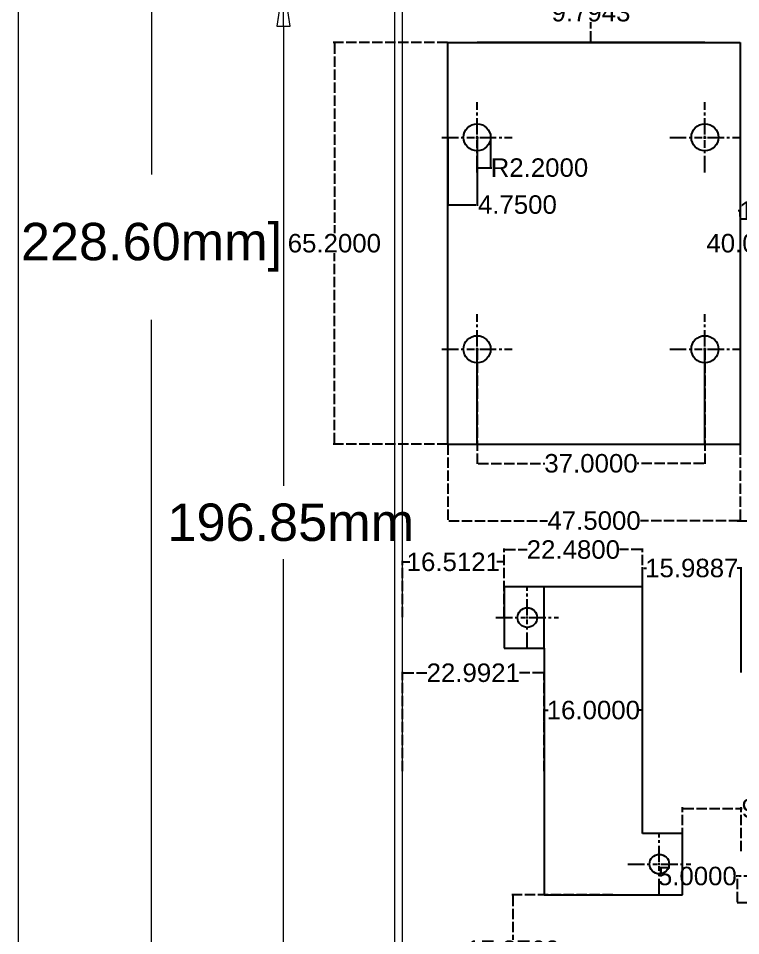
# Model space of a CAD drawing. Header units: millimetres. Extents: x 13 to 985, y 13 to 758.
# Drawn here: x 22.7 to 140, y 179.3 to 328.3 of the extents above; entities that cross this region are included whole.
import ezdxf

# ---------------------------------------------------------------- set-up
doc = ezdxf.new("R2010")
doc.units = ezdxf.units.MM
doc.header["$LTSCALE"] = 3.571429
doc.linetypes.add('ACAD_ISO02W100', pattern=[0.59, 0.47, -0.12])
doc.linetypes.add('CENTER2', pattern=[1.125, 0.75, -0.125, 0.125, -0.125])
for name, color, linetype, lineweight in [('Dimension (ANSI)', 7, 'Continuous', 9), ('Sketch Geometry (ANSI)', 7, 'Continuous', 9), ('Visible (ANSI)', 7, 'Continuous', 9)]:
    doc.layers.add(name, color=color, linetype=linetype, lineweight=lineweight)
doc.styles.add('Note Text (ANSI)', font='Arial.ttf')
doc.styles.get("Standard").update_dxf_attribs({"font": 'Arial.ttf'})
doc.dimstyles.new('Default - mm_inch (ANSI)', dxfattribs={"dimscale": 3.571429, "dimtxt": 1.7, "dimasz": 2, "dimexe": 3.175, "dimexo": 1, "dimgap": 0.8, "dimtad": 0, "dimtih": 1, "dimtoh": 1, "dimrnd": 1e-08, "dimzin": 4, "dimdsep": 46, "dimtxsty": 'Note Text (ANSI)', "dimblk": 'Filled-1', "dimcen": 0.09, "dimdle": 10, "dimclrd": 256, "dimclre": 256, "dimclrt": 256, "dimadec": 1, "dimazin": 0, "dimtfac": 1.176471, "dimtofl": 0, "dimtmove": 0, "dimatfit": 3, "dimfxl": 1, "dimtolj": 1, "dimtzin": 0, "dimlwd": -1, "dimlwe": -1, "dimarcsym": 0})
doc.dimstyles.get("Standard").update_dxf_attribs({"dimtxt": 3, "dimasz": 0.18, "dimexe": 0.18, "dimexo": 0.0625, "dimgap": 0.09, "dimtad": 0, "dimtih": 1, "dimtoh": 1, "dimdec": 4, "dimzin": 0, "dimdsep": 46, "dimtxsty": 'Standard', "dimcen": 0.09, "dimadec": 0, "dimazin": 0, "dimtfac": 1, "dimtdec": 4, "dimtofl": 0, "dimtmove": 0, "dimatfit": 3, "dimfxl": 1, "dimtolj": 1, "dimtzin": 0, "dimarcsym": 0})

# ---------------------------------------------------------------- blocks, each defined once
blk = doc.blocks.new('Borders Default Border')
at = {"layer": 'Sketch Geometry (ANSI)', "flags": 128}
blk.add_lwpolyline([(6.35, 6.35), (6.35, 209.55), (273.05, 209.55), (273.05, 6.35), (6.35, 6.35)], dxfattribs=at)
blk = doc.blocks.new('Filled-1')
at = {"color": 0}
for p, q in [((0, 0), (-1, 0.15)), ((-1, 0.15), (-1, -0.15)), ((-1, 0), (0, 0)), ((-1, -0.15), (0, 0))]:
    blk.add_line(p, q, dxfattribs=at)
at = {"color": 0, "flags": 128}
blk.add_lwpolyline([(-1, -0.15), (0, 0), (-1, 0.15), (-1, -0.15)], dxfattribs=at)
at = {"color": 0}
blk.add_solid([(-1, -0.15), (0, 0), (-1, 0.15), (-1, -0.15)], dxfattribs=at)
blk = doc.blocks.new('*D18')
at = {"layer": 'Defpoints', "color": 0, "transparency": 16777216}
for p in [(87.79, 350), (44.31, 121.4), (87.79, 121.4)]:
    blk.add_point(p, dxfattribs=at)
at = {"layer": 'Dimension (ANSI)', "transparency": 16777216}
for p, q in [((84.21, 350), (32.97, 350)), ((44.31, 342.86), (44.31, 302.91)), ((44.31, 128.55), (44.31, 279.29)), ((84.21, 121.4), (32.97, 121.4))]:
    blk.add_line(p, q, dxfattribs=at)
at = {"layer": 'Dimension (ANSI)', "transparency": 16777216, "xscale": 7.142857142857142, "yscale": 7.142857142857142, "zscale": 7.142857142857142}
for p, rotation in [((44.31, 350), 90), ((44.31, 121.4), 270)]:
    blk.add_blockref('Filled-1', p, dxfattribs=dict(at, rotation=rotation))
at = {"layer": 'Dimension (ANSI)', "transparency": 16777216, "insert": (44.31, 291.1), "char_height": 6.0714, "width": 27.893, "attachment_point": 5, "style": 'Note Text (ANSI)'}
blk.add_mtext('\\A1; 228.60mm]', dxfattribs=at)
blk = doc.blocks.new('*D28')
at = {"layer": 'Defpoints', "color": 0, "transparency": 16777216}
for p in [(87.79, 334.13), (65.75, 137.28), (87.79, 137.28)]:
    blk.add_point(p, dxfattribs=at)
at = {"layer": 'Dimension (ANSI)', "transparency": 16777216}
for p, q in [((84.21, 334.13), (54.42, 334.13)), ((65.75, 326.98), (65.75, 252.37)), ((65.75, 144.42), (65.75, 240.45)), ((84.21, 137.28), (54.42, 137.28))]:
    blk.add_line(p, q, dxfattribs=at)
at = {"layer": 'Dimension (ANSI)', "transparency": 16777216, "xscale": 7.142857142857142, "yscale": 7.142857142857142, "zscale": 7.142857142857142}
for p, rotation in [((65.75, 334.13), 90), ((65.75, 137.28), 270)]:
    blk.add_blockref('Filled-1', p, dxfattribs=dict(at, rotation=rotation))
at = {"layer": 'Dimension (ANSI)', "transparency": 16777216, "insert": (65.75, 246.41), "char_height": 6.0714, "attachment_point": 5, "style": 'Note Text (ANSI)'}
blk.add_mtext('\\A1; 196.85mm', dxfattribs=at)
blk = doc.blocks.new('*U50')
at = {"color": 0, "linetype": 'CENTER2', "transparency": 16777216}
for p, q in [((0, 0.3), (0, 5)), ((-5, 0), (-0.3, 0)), ((0.3, 0), (5, 0)), ((0, -5), (0, -0.3))]:
    blk.add_line(p, q, dxfattribs=at)
at = {"color": 0, "linetype": 'Continuous', "transparency": 16777216}
for p, q in [((-0.15, 0), (0.15, 0)), ((0, -0.15), (0, 0.15))]:
    blk.add_line(p, q, dxfattribs=at)
blk = doc.blocks.new('*U51')
at = {"color": 0, "linetype": 'CENTER2', "transparency": 16777216}
for p, q in [((0, 0.3), (0, 5)), ((-5, 0), (-0.3, 0)), ((0.3, 0), (5, 0)), ((0, -5), (0, -0.3))]:
    blk.add_line(p, q, dxfattribs=at)
at = {"color": 0, "linetype": 'Continuous', "transparency": 16777216}
for p, q in [((-0.15, 0), (0.15, 0)), ((0, -0.15), (0, 0.15))]:
    blk.add_line(p, q, dxfattribs=at)
blk = doc.blocks.new('*D55')
at = {"color": 0, "linetype": 'ACAD_ISO02W100', "lineweight": -2, "transparency": 16777216}
for p, q in [((92.37, 324.33), (73.82, 324.33)), ((74, 324.15), (74, 293.36)), ((74, 259.31), (74, 290.11)), ((92.37, 259.13), (73.82, 259.13))]:
    blk.add_line(p, q, dxfattribs=at)
at = {"color": 0, "linetype": 'ACAD_ISO02W100', "transparency": 16777216}
for points in [[(73.97, 324.15), (74.03, 324.15), (74, 324.33)], [(73.97, 259.31), (74.03, 259.31), (74, 259.13)]]:
    blk.add_solid(points, dxfattribs=at)
at = {"layer": 'Defpoints', "color": 0, "linetype": 'ACAD_ISO02W100', "transparency": 16777216}
for p in [(92.43, 324.33), (74, 259.13), (92.43, 259.13)]:
    blk.add_point(p, dxfattribs=at)
at = {"color": 0, "linetype": 'ACAD_ISO02W100', "transparency": 16777216, "insert": (74, 291.73), "char_height": 3, "attachment_point": 5}
blk.add_mtext('\\A1;65.2000', dxfattribs=at)
blk = doc.blocks.new('*D56')
at = {"color": 0, "linetype": 'ACAD_ISO02W100', "lineweight": -2, "transparency": 16777216}
for p, q in [((92.43, 259.07), (92.43, 246.52)), ((139.93, 259.07), (139.93, 246.52)), ((92.61, 246.7), (108.64, 246.7)), ((139.75, 246.7), (123.72, 246.7))]:
    blk.add_line(p, q, dxfattribs=at)
at = {"color": 0, "linetype": 'ACAD_ISO02W100', "transparency": 16777216}
for points in [[(92.61, 246.73), (92.61, 246.67), (92.43, 246.7)], [(139.75, 246.73), (139.75, 246.67), (139.93, 246.7)]]:
    blk.add_solid(points, dxfattribs=at)
at = {"layer": 'Defpoints', "color": 0, "linetype": 'ACAD_ISO02W100', "transparency": 16777216}
for p in [(92.43, 259.13), (139.93, 259.13), (139.93, 246.7)]:
    blk.add_point(p, dxfattribs=at)
at = {"color": 0, "linetype": 'ACAD_ISO02W100', "transparency": 16777216, "insert": (116.18, 246.7), "char_height": 3, "attachment_point": 5}
blk.add_mtext('\\A1;47.5000', dxfattribs=at)
blk = doc.blocks.new('*D57')
at = {"color": 0, "linetype": 'ACAD_ISO02W100', "lineweight": -2, "transparency": 16777216}
for p, q in [((97.18, 274.47), (97.18, 255.82)), ((134.18, 274.47), (134.18, 255.82)), ((97.36, 256), (108.2, 256)), ((134, 256), (123.16, 256))]:
    blk.add_line(p, q, dxfattribs=at)
at = {"color": 0, "linetype": 'ACAD_ISO02W100', "transparency": 16777216}
for points in [[(97.36, 256.03), (97.36, 255.97), (97.18, 256)], [(134, 256.03), (134, 255.97), (134.18, 256)]]:
    blk.add_solid(points, dxfattribs=at)
at = {"layer": 'Defpoints', "color": 0, "linetype": 'ACAD_ISO02W100', "transparency": 16777216}
for p in [(97.18, 274.53), (134.18, 274.53), (134.18, 256)]:
    blk.add_point(p, dxfattribs=at)
at = {"color": 0, "linetype": 'ACAD_ISO02W100', "transparency": 16777216, "insert": (115.68, 256), "char_height": 3, "attachment_point": 5}
blk.add_mtext('\\A1;37.0000', dxfattribs=at)
blk = doc.blocks.new('*U58')
at = {"color": 0, "linetype": 'CENTER2', "transparency": 16777216}
for p, q in [((0, 0.44), (0, 5.7)), ((-5.7, 0), (-0.44, 0)), ((0.44, 0), (5.7, 0)), ((0, -5.7), (0, -0.44))]:
    blk.add_line(p, q, dxfattribs=at)
at = {"color": 0, "linetype": 'Continuous', "transparency": 16777216}
for p, q in [((-0.22, 0), (0.22, 0)), ((0, -0.22), (0, 0.22))]:
    blk.add_line(p, q, dxfattribs=at)
blk = doc.blocks.new('*U59')
at = {"color": 0, "linetype": 'CENTER2', "transparency": 16777216}
for p, q in [((0, 0.44), (0, 5.7)), ((-5.7, 0), (-0.44, 0)), ((0.44, 0), (5.7, 0)), ((0, -5.7), (0, -0.44))]:
    blk.add_line(p, q, dxfattribs=at)
at = {"color": 0, "linetype": 'Continuous', "transparency": 16777216}
for p, q in [((-0.22, 0), (0.22, 0)), ((0, -0.22), (0, 0.22))]:
    blk.add_line(p, q, dxfattribs=at)
blk = doc.blocks.new('*U60')
at = {"color": 0, "linetype": 'CENTER2', "transparency": 16777216}
for p, q in [((0, 0.44), (0, 5.7)), ((-5.7, 0), (-0.44, 0)), ((0.44, 0), (5.7, 0)), ((0, -5.7), (0, -0.44))]:
    blk.add_line(p, q, dxfattribs=at)
at = {"color": 0, "linetype": 'Continuous', "transparency": 16777216}
for p, q in [((-0.22, 0), (0.22, 0)), ((0, -0.22), (0, 0.22))]:
    blk.add_line(p, q, dxfattribs=at)
blk = doc.blocks.new('*U61')
at = {"color": 0, "linetype": 'CENTER2', "transparency": 16777216}
for p, q in [((0, 0.44), (0, 5.7)), ((-5.7, 0), (-0.44, 0)), ((0.44, 0), (5.7, 0)), ((0, -5.7), (0, -0.44))]:
    blk.add_line(p, q, dxfattribs=at)
at = {"color": 0, "linetype": 'Continuous', "transparency": 16777216}
for p, q in [((-0.22, 0), (0.22, 0)), ((0, -0.22), (0, 0.22))]:
    blk.add_line(p, q, dxfattribs=at)
blk = doc.blocks.new('*D62')
at = {"color": 0, "lineweight": -2, "transparency": 16777216}
for p, q in [((97.18, 308.87), (97.18, 303.82)), ((99.38, 308.87), (99.38, 303.82)), ((97.36, 304), (99.2, 304)), ((99.38, 304), (99.56, 304))]:
    blk.add_line(p, q, dxfattribs=at)
at = {"color": 0, "transparency": 16777216}
for points in [[(97.36, 304.03), (97.36, 303.97), (97.18, 304)], [(99.2, 304.03), (99.2, 303.97), (99.38, 304)]]:
    blk.add_solid(points, dxfattribs=at)
at = {"layer": 'Defpoints', "color": 0, "transparency": 16777216}
for p in [(97.18, 308.93), (99.38, 308.93), (99.38, 304)]:
    blk.add_point(p, dxfattribs=at)
at = {"color": 0, "transparency": 16777216, "insert": (107.31, 304), "char_height": 3, "attachment_point": 5}
blk.add_mtext('\\A1;R2.2000', dxfattribs=at)
blk = doc.blocks.new('*D68')
at = {"color": 0, "linetype": 'ACAD_ISO02W100', "lineweight": -2, "transparency": 16777216}
for p, q in [((143.94, 311.75), (141.82, 311.75)), ((142, 311.57), (142, 293.36)), ((142, 271.9), (142, 290.11)), ((143.94, 271.72), (141.82, 271.72))]:
    blk.add_line(p, q, dxfattribs=at)
at = {"color": 0, "linetype": 'ACAD_ISO02W100', "transparency": 16777216}
for points in [[(141.97, 311.57), (142.03, 311.57), (142, 311.75)], [(141.97, 271.9), (142.03, 271.9), (142, 271.72)]]:
    blk.add_solid(points, dxfattribs=at)
at = {"layer": 'Defpoints', "color": 0, "linetype": 'ACAD_ISO02W100', "transparency": 16777216}
for p in [(144, 311.75), (142, 271.72), (144, 271.72)]:
    blk.add_point(p, dxfattribs=at)
at = {"color": 0, "linetype": 'ACAD_ISO02W100', "transparency": 16777216, "insert": (142, 291.73), "char_height": 3, "attachment_point": 5}
blk.add_mtext('\\A1;40.0300', dxfattribs=at)
blk = doc.blocks.new('*U77')
at = {"color": 0, "linetype": 'CENTER2', "transparency": 16777216}
for p, q in [((0, 0.318), (0, 5.09)), ((-5.09, 0), (-0.318, 0)), ((0.318, 0), (5.09, 0)), ((0, -5.09), (0, -0.318))]:
    blk.add_line(p, q, dxfattribs=at)
at = {"color": 0, "linetype": 'Continuous', "transparency": 16777216}
for p, q in [((-0.159, 0), (0.159, 0)), ((0, -0.159), (0, 0.159))]:
    blk.add_line(p, q, dxfattribs=at)
blk = doc.blocks.new('*U78')
at = {"color": 0, "linetype": 'CENTER2', "transparency": 16777216}
for p, q in [((0, 0.318), (0, 5.09)), ((-5.09, 0), (-0.318, 0)), ((0.318, 0), (5.09, 0)), ((0, -5.09), (0, -0.318))]:
    blk.add_line(p, q, dxfattribs=at)
at = {"color": 0, "linetype": 'Continuous', "transparency": 16777216}
for p, q in [((-0.159, 0), (0.159, 0)), ((0, -0.159), (0, 0.159))]:
    blk.add_line(p, q, dxfattribs=at)
blk = doc.blocks.new('*D85')
at = {"color": 0, "lineweight": -2, "transparency": 16777216}
for p, q in [((92.43, 308.87), (92.43, 297.82)), ((97.18, 308.87), (97.18, 297.82)), ((92.61, 298), (97, 298)), ((97.18, 298), (97.36, 298))]:
    blk.add_line(p, q, dxfattribs=at)
at = {"color": 0, "transparency": 16777216}
for points in [[(92.61, 298.03), (92.61, 297.97), (92.43, 298)], [(97, 298.03), (97, 297.97), (97.18, 298)]]:
    blk.add_solid(points, dxfattribs=at)
at = {"layer": 'Defpoints', "color": 0, "transparency": 16777216}
for p in [(92.43, 308.93), (97.18, 308.93), (97.18, 298)]:
    blk.add_point(p, dxfattribs=at)
at = {"color": 0, "transparency": 16777216, "insert": (103.73, 298), "char_height": 3, "attachment_point": 5}
blk.add_mtext('\\A1;4.7500', dxfattribs=at)
blk = doc.blocks.new('*D86')
at = {"color": 0, "linetype": 'ACAD_ISO02W100', "lineweight": -2, "transparency": 16777216}
for p, q in [((85.07, 206.04), (85.07, 222.18)), ((85.25, 222), (89.35, 222)), ((107.88, 222), (103.78, 222)), ((108.06, 206.04), (108.06, 222.18))]:
    blk.add_line(p, q, dxfattribs=at)
at = {"color": 0, "linetype": 'ACAD_ISO02W100', "transparency": 16777216}
for points in [[(85.25, 222.03), (85.25, 221.97), (85.07, 222)], [(107.88, 222.03), (107.88, 221.97), (108.06, 222)]]:
    blk.add_solid(points, dxfattribs=at)
at = {"layer": 'Defpoints', "color": 0, "linetype": 'ACAD_ISO02W100', "transparency": 16777216}
for p in [(85.07, 222), (85.07, 205.98), (108.06, 205.98)]:
    blk.add_point(p, dxfattribs=at)
at = {"color": 0, "linetype": 'ACAD_ISO02W100', "transparency": 16777216, "insert": (96.56, 222), "char_height": 3, "attachment_point": 5}
blk.add_mtext('\\A1;22.9921', dxfattribs=at)
blk = doc.blocks.new('*D87')
at = {"color": 0, "linetype": 'ACAD_ISO02W100', "lineweight": -2, "transparency": 16777216}
for p, q in [((119.24, 185.97), (102.82, 185.97)), ((103, 185.79), (103, 178.65)), ((103, 168.27), (103, 175.41)), ((119.24, 168.09), (102.82, 168.09))]:
    blk.add_line(p, q, dxfattribs=at)
at = {"color": 0, "linetype": 'ACAD_ISO02W100', "transparency": 16777216}
for points in [[(102.97, 185.79), (103.03, 185.79), (103, 185.97)], [(102.97, 168.27), (103.03, 168.27), (103, 168.09)]]:
    blk.add_solid(points, dxfattribs=at)
at = {"layer": 'Defpoints', "color": 0, "linetype": 'ACAD_ISO02W100', "transparency": 16777216}
for p in [(119.3, 185.97), (103, 168.09), (119.3, 168.09)]:
    blk.add_point(p, dxfattribs=at)
at = {"color": 0, "linetype": 'ACAD_ISO02W100', "transparency": 16777216, "insert": (103, 177.03), "char_height": 3, "attachment_point": 5}
blk.add_mtext('\\A1;17.8760', dxfattribs=at)
blk = doc.blocks.new('*D91')
at = {"color": 0, "lineweight": -2, "transparency": 16777216}
for p, q in [((124.06, 222.06), (124.06, 239.18)), ((124.24, 239), (124.71, 239)), ((139.87, 239), (139.4, 239)), ((140.05, 222.06), (140.05, 239.18))]:
    blk.add_line(p, q, dxfattribs=at)
at = {"color": 0, "transparency": 16777216}
for points in [[(124.24, 239.03), (124.24, 238.97), (124.06, 239)], [(139.87, 239.03), (139.87, 238.97), (140.05, 239)]]:
    blk.add_solid(points, dxfattribs=at)
at = {"layer": 'Defpoints', "color": 0, "transparency": 16777216}
for p in [(140.05, 239), (124.06, 222), (140.05, 222)]:
    blk.add_point(p, dxfattribs=at)
at = {"color": 0, "transparency": 16777216, "insert": (132.05, 239), "char_height": 3, "attachment_point": 5}
blk.add_mtext('\\A1;15.9887', dxfattribs=at)
blk = doc.blocks.new('*D92')
at = {"color": 0, "linetype": 'ACAD_ISO02W100', "lineweight": -2, "transparency": 16777216}
for p, q in [((96.52, 334.13), (115.86, 334.13)), ((115.68, 333.95), (115.68, 330.85)), ((115.68, 324.51), (115.68, 327.61)), ((97.24, 324.33), (115.86, 324.33))]:
    blk.add_line(p, q, dxfattribs=at)
at = {"color": 0, "linetype": 'ACAD_ISO02W100', "transparency": 16777216}
for points in [[(115.65, 333.95), (115.71, 333.95), (115.68, 334.13)], [(115.65, 324.51), (115.71, 324.51), (115.68, 324.33)]]:
    blk.add_solid(points, dxfattribs=at)
at = {"layer": 'Defpoints', "color": 0, "linetype": 'ACAD_ISO02W100', "transparency": 16777216}
for p in [(96.46, 334.13), (97.18, 324.33), (115.68, 324.33)]:
    blk.add_point(p, dxfattribs=at)
at = {"color": 0, "linetype": 'ACAD_ISO02W100', "transparency": 16777216, "insert": (115.68, 329.23), "char_height": 3, "attachment_point": 5}
blk.add_mtext('\\A1;9.7943', dxfattribs=at)
blk = doc.blocks.new('*D103')
at = {"color": 0, "linetype": 'ACAD_ISO02W100', "lineweight": -2, "transparency": 16777216}
for p, q in [((130.54, 193.06), (130.54, 200.18)), ((130.72, 200), (139.87, 200)), ((140.05, 193.06), (140.05, 200.18)), ((140.05, 200), (140.23, 200))]:
    blk.add_line(p, q, dxfattribs=at)
at = {"color": 0, "linetype": 'ACAD_ISO02W100', "transparency": 16777216}
for points in [[(130.72, 200.03), (130.72, 199.97), (130.54, 200)], [(139.87, 200.03), (139.87, 199.97), (140.05, 200)]]:
    blk.add_solid(points, dxfattribs=at)
at = {"layer": 'Defpoints', "color": 0, "linetype": 'ACAD_ISO02W100', "transparency": 16777216}
for p in [(140.05, 200), (130.54, 193), (140.05, 193)]:
    blk.add_point(p, dxfattribs=at)
at = {"color": 0, "linetype": 'ACAD_ISO02W100', "transparency": 16777216, "insert": (146.55, 200), "char_height": 3, "attachment_point": 5}
blk.add_mtext('\\A1;9.5087', dxfattribs=at)
blk = doc.blocks.new('*D104')
at = {"color": 0, "linetype": 'ACAD_ISO02W100', "lineweight": -2, "transparency": 16777216}
for p, q in [((85.07, 231.04), (85.07, 240.18)), ((85.25, 240), (86.27, 240)), ((101.4, 240), (100.38, 240)), ((101.58, 231.04), (101.58, 240.18))]:
    blk.add_line(p, q, dxfattribs=at)
at = {"color": 0, "linetype": 'ACAD_ISO02W100', "transparency": 16777216}
for points in [[(85.25, 240.03), (85.25, 239.97), (85.07, 240)], [(101.4, 240.03), (101.4, 239.97), (101.58, 240)]]:
    blk.add_solid(points, dxfattribs=at)
at = {"layer": 'Defpoints', "color": 0, "linetype": 'ACAD_ISO02W100', "transparency": 16777216}
for p in [(85.07, 240), (85.07, 230.98), (101.58, 230.98)]:
    blk.add_point(p, dxfattribs=at)
at = {"color": 0, "linetype": 'ACAD_ISO02W100', "transparency": 16777216, "insert": (93.32, 240), "char_height": 3, "attachment_point": 5}
blk.add_mtext('\\A1;16.5121', dxfattribs=at)
blk = doc.blocks.new('*D107')
at = {"color": 0, "linetype": 'ACAD_ISO02W100', "lineweight": -2, "transparency": 16777216}
for p, q in [((139.45, 184.77), (139.45, 189.18)), ((144.45, 184.77), (144.45, 189.18)), ((139.45, 189), (139.27, 189)), ((144.27, 189), (139.63, 189))]:
    blk.add_line(p, q, dxfattribs=at)
at = {"color": 0, "linetype": 'ACAD_ISO02W100', "transparency": 16777216}
for points in [[(139.63, 189.03), (139.63, 188.97), (139.45, 189)], [(144.27, 189.03), (144.27, 188.97), (144.45, 189)]]:
    blk.add_solid(points, dxfattribs=at)
at = {"layer": 'Defpoints', "color": 0, "linetype": 'ACAD_ISO02W100', "transparency": 16777216}
for p in [(139.45, 189), (139.45, 184.7), (144.45, 184.7)]:
    blk.add_point(p, dxfattribs=at)
at = {"color": 0, "linetype": 'ACAD_ISO02W100', "transparency": 16777216, "insert": (132.96, 189), "char_height": 3, "attachment_point": 5}
blk.add_mtext('\\A1;5.0000', dxfattribs=at)
blk = doc.blocks.new('*D108')
at = {"color": 0, "lineweight": -2, "transparency": 16777216}
for p, q in [((139.75, 297), (139.57, 297)), ((139.93, 296.06), (139.93, 297.18)), ((154.69, 296.06), (154.69, 297.18)), ((154.87, 297), (155.05, 297))]:
    blk.add_line(p, q, dxfattribs=at)
at = {"color": 0, "transparency": 16777216}
for points in [[(139.75, 297.03), (139.75, 296.97), (139.93, 297)], [(154.87, 297.03), (154.87, 296.97), (154.69, 297)]]:
    blk.add_solid(points, dxfattribs=at)
at = {"layer": 'Defpoints', "color": 0, "transparency": 16777216}
for p in [(154.69, 297), (139.93, 296), (154.69, 296)]:
    blk.add_point(p, dxfattribs=at)
at = {"color": 0, "transparency": 16777216, "insert": (147.31, 297), "char_height": 3, "attachment_point": 5}
blk.add_mtext('\\A1;14.7594', dxfattribs=at)
blk = doc.blocks.new('*D109')
at = {"color": 0, "lineweight": -2, "transparency": 16777216}
for p, q in [((108.06, 214.17), (108.06, 216.12)), ((108.24, 215.94), (108.72, 215.94)), ((123.88, 215.94), (123.4, 215.94)), ((124.06, 214.17), (124.06, 216.12))]:
    blk.add_line(p, q, dxfattribs=at)
at = {"color": 0, "transparency": 16777216}
for points in [[(108.24, 215.97), (108.24, 215.91), (108.06, 215.94)], [(123.88, 215.97), (123.88, 215.91), (124.06, 215.94)]]:
    blk.add_solid(points, dxfattribs=at)
at = {"layer": 'Defpoints', "color": 0, "transparency": 16777216}
for p in [(124.06, 215.94), (108.06, 214.11), (124.06, 214.11)]:
    blk.add_point(p, dxfattribs=at)
at = {"color": 0, "transparency": 16777216, "insert": (116.06, 215.94), "char_height": 3, "attachment_point": 5}
blk.add_mtext('\\A1;16.0000', dxfattribs=at)
blk = doc.blocks.new('*D110')
at = {"color": 0, "linetype": 'ACAD_ISO02W100', "lineweight": -2, "transparency": 16777216}
for p, q in [((101.58, 231.04), (101.58, 242.18)), ((101.76, 242), (105.32, 242)), ((123.88, 242), (120.32, 242)), ((124.06, 231.04), (124.06, 242.18))]:
    blk.add_line(p, q, dxfattribs=at)
at = {"color": 0, "linetype": 'ACAD_ISO02W100', "transparency": 16777216}
for points in [[(101.76, 242.03), (101.76, 241.97), (101.58, 242)], [(123.88, 242.03), (123.88, 241.97), (124.06, 242)]]:
    blk.add_solid(points, dxfattribs=at)
at = {"layer": 'Defpoints', "color": 0, "linetype": 'ACAD_ISO02W100', "transparency": 16777216}
for p in [(124.06, 242), (101.58, 230.98), (124.06, 230.98)]:
    blk.add_point(p, dxfattribs=at)
at = {"color": 0, "linetype": 'ACAD_ISO02W100', "transparency": 16777216, "insert": (112.82, 242), "char_height": 3, "attachment_point": 5}
blk.add_mtext('\\A1;22.4800', dxfattribs=at)

msp = doc.modelspace()

# ---------------------------------------------------------------- linework, layer by layer
for p, q in [((92.43, 259.13338), (92.43, 324.33338)), ((92.43, 324.33338), (139.93, 324.33338)), ((134.18, 324.33338), (97.18, 324.33338)), ((139.93, 324.33338), (139.93, 259.13338)), ((92.43, 259.13338), (139.93, 259.13338)), ((97.18, 259.13338), (134.18, 259.13338)), ((124.06011, 235.95651), (101.58011, 235.95651)), ((101.58011, 235.95651), (101.58011, 225.99651)), ((108.06011, 225.99651), (108.06011, 235.95651)), ((124.06011, 195.92651), (124.06011, 235.95651)), ((101.58011, 225.99651), (108.06011, 225.99651)), ((108.06011, 225.99651), (108.06011, 185.96651)), ((130.54011, 195.92651), (124.06011, 195.92651)), ((130.54011, 185.96651), (130.54011, 195.92651)), ((108.06011, 185.96651), (130.54011, 185.96651))]:
    msp.add_line(p, q)
at = {"color": 2}
for p, q in [((97.18, 259.13338), (97.18, 274.53338)), ((134.18, 259.13338), (134.18, 274.53338))]:
    msp.add_line(p, q, dxfattribs=at)
for centre, radius in [((97.18, 308.93338), 2.2), ((134.18, 308.93338), 2.2), ((97.18, 274.53338), 2.2), ((134.18, 274.53338), 2.2), ((105.34011, 230.97651), 1.59), ((126.78011, 190.94651), 1.59)]:
    msp.add_circle(centre, radius)
at = {"layer": 'Visible (ANSI)'}
for p, q in [((83.8488, 108.70273), (83.8488, 362.70273)), ((85.068, 108.70273), (85.068, 362.70273))]:
    msp.add_line(p, q, dxfattribs=at)

# ---------------------------------------------------------------- block references
at = {"xscale": 3.571428571428571, "yscale": 3.571428571428571, "zscale": 3.571428571428571}
msp.add_blockref('Borders Default Border', (0, 0), dxfattribs=at)
at = {"linetype": 'CENTER2'}
for name, p in [('*U61', (97.18, 308.93338)), ('*U60', (134.18, 308.93338)), ('*U58', (97.18, 274.53338)), ('*U59', (134.18, 274.53338)), ('*U51', (144.4488, 246.70273)), ('*U77', (105.34011, 230.97651)), ('*U78', (126.78011, 190.94651)), ('*U50', (144.4488, 184.70273))]:
    msp.add_blockref(name, p, dxfattribs=at)

# ---------------------------------------------------------------- dimensions: what is measured, and where the dimension line sits
at = {"linetype": 'ACAD_ISO02W100'}
for base, p1, p2, picture, middle in [((115.68, 324.333383), (96.459899, 334.127728), (97.18, 324.333383), '*D92', (115.68, 329.230556)), ((74, 259.13338), (92.43, 324.33338), (92.43, 259.13338), '*D55', (74, 291.73338)), ((142, 271.71838), (144, 311.74838), (144, 271.71838), '*D68', (142, 291.73338)), ((103, 168.09053), (119.30011, 185.96651), (119.30011, 168.09053), '*D87', (103, 177.02852))]:
    dim = msp.add_linear_dim(base=base, p1=p1, p2=p2, angle=90, dimstyle='Standard', dxfattribs=at)
    dim.commit()
    dim.dimension.update_dxf_attribs({"geometry": picture, "text_midpoint": middle})
for base, p1, p2, picture, middle in [((97.18, 298), (92.43, 308.93338), (97.18, 308.93338), '*D85', (103.7324, 298)), ((140.0488, 239), (124.06011, 222), (140.0488, 222), '*D91', (132.05445, 239)), ((124.06011, 215.94151), (108.06011, 214.11201), (124.06011, 214.11201), '*D109', (116.06011, 215.94151))]:
    dim = msp.add_linear_dim(base=base, p1=p1, p2=p2, dimstyle='Standard')
    dim.commit()
    dim.dimension.update_dxf_attribs({"geometry": picture, "text_midpoint": middle})
dim = msp.add_linear_dim(base=(99.38, 304), p1=(97.18, 308.93338), p2=(99.38, 308.93338), text='R2.2000', dimstyle='Standard')
dim.commit()
dim.dimension.update_dxf_attribs({"geometry": '*D62', "text_midpoint": (107.30757, 304)})
dim = msp.add_linear_dim(base=(154.6894, 297), p1=(139.93, 296), p2=(154.6894, 296), dimstyle='Standard')
dim.commit()
dim.dimension.update_dxf_attribs({"geometry": '*D108', "text_midpoint": (147.3097, 297), "dimtype": 160})
for base, p1, p2, picture, middle in [((134.18, 256), (97.18, 274.53338), (134.18, 274.53338), '*D57', (115.68, 256)), ((139.93, 246.70273), (92.43, 259.13338), (139.93, 259.13338), '*D56', (116.18, 246.70273)), ((124.06011, 242), (101.58011, 230.97651), (124.06011, 230.97651), '*D110', (112.82011, 242)), ((85.068, 240), (101.58011, 230.97651), (85.068, 230.97651), '*D104', (93.32405, 240)), ((85.068, 222), (108.06011, 205.98151), (85.068, 205.98151), '*D86', (96.56405, 222)), ((140.0488, 200), (130.54011, 193), (140.0488, 193), '*D103', (146.54595, 200)), ((139.4488, 189), (144.4488, 184.70273), (139.4488, 184.70273), '*D107', (132.95677, 189))]:
    dim = msp.add_linear_dim(base=base, p1=p1, p2=p2, dimstyle='Standard', dxfattribs=at)
    dim.commit()
    dim.dimension.update_dxf_attribs({"geometry": picture, "text_midpoint": middle})
at = {"layer": 'Dimension (ANSI)'}
for base, p1, p2, angle, text, picture, middle in [((44.30754, 121.40273), (87.7858, 350.00273), (87.7858, 121.40273), 90, ' <>mm]', '*D18', (44.30754, 291.1009)), ((65.75432, 137.27773), (87.7858, 334.12773), (87.7858, 137.27773), 270, ' <>mm', '*D28', (65.75432, 246.40872))]:
    dim = msp.add_linear_dim(base=base, p1=p1, p2=p2, angle=angle, text=text, dimstyle='Default - mm_inch (ANSI)', override={"dimgap": 0.8, "dimdec": 2, "dimpost": '\\X', "dimtol": 0, "dimlim": 0, "dimtp": 0, "dimtm": 0, "dimtdec": 2, "dimatfit": 1}, dxfattribs=at)
    dim.commit()
    dim.dimension.update_dxf_attribs({"geometry": picture, "text_midpoint": middle, "dimtype": 160})

doc.saveas('drawing.dxf')
